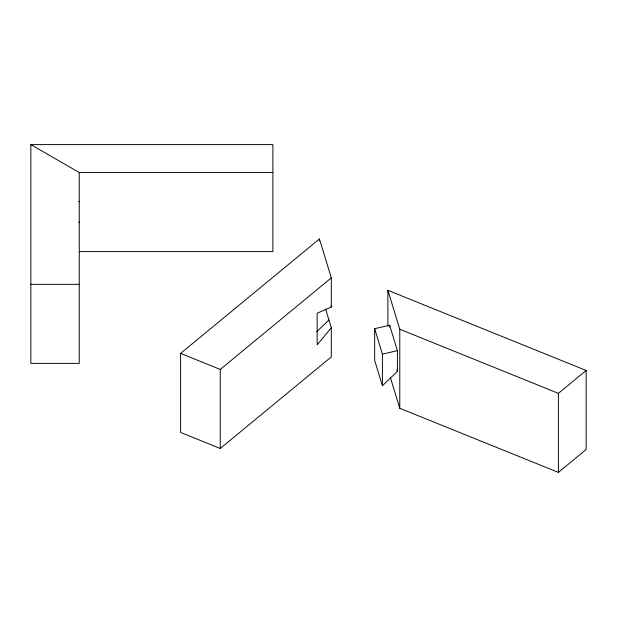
<?xml version="1.0" encoding="UTF-8"?>
<svg xmlns="http://www.w3.org/2000/svg" width="617" height="617" viewBox="0 0 617 617"><rect width="100%" height="100%" fill="white"/><g stroke="black" fill="none" stroke-linecap="round" stroke-linejoin="round"><path stroke-width="0.93" d="M331.314 327.727L317.161 344.857L317.161 313.235L331.314 307.027L331.314 277.851L319.429 238.933L180.604 353.394L180.604 432.448L220.254 448.474L331.314 356.904L331.314 327.727L325.591 308.994M316.683 331.753L328.954 319.984M382.417 385.748L397.41 371.365L397.41 350.664L389.643 325.228L374.65 328.691L374.65 360.313L382.417 385.748L382.417 354.135L374.65 328.691M220.254 448.474L220.254 369.429L331.314 277.851M390.376 377.504L399.777 408.284L558.385 472.398L558.385 393.353L586.15 370.462L387.885 290.314L387.885 325.977M558.385 472.398L586.15 449.508L586.15 370.462M382.417 354.135L397.41 350.664M30.85 144.602L79.261 172.544L79.254 363.382L30.85 363.382L30.85 144.602L272.884 144.602L272.884 251.589L79.261 251.589M79.261 172.544L272.884 172.544M30.85 284.337L79.254 284.337M387.885 290.314L399.777 329.231L558.385 393.353M180.604 353.394L220.254 369.429M78.652 201.373L79.254 201.72M78.652 222.074L79.254 222.421M396.924 369.776L397.41 371.365M331.02 306.063L331.314 307.027M399.777 329.231L399.777 408.284M389.643 325.228L389.643 327.11M319.429 238.933L319.429 240.861"/></g></svg>
